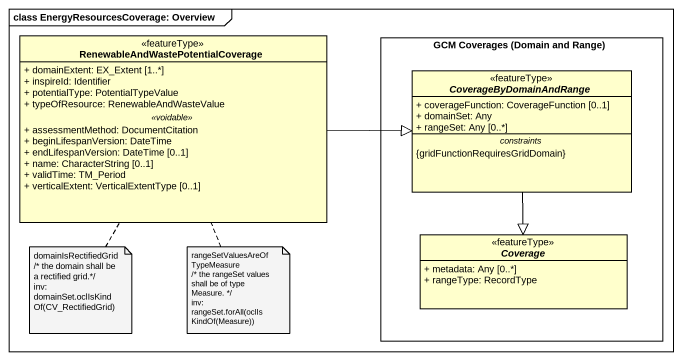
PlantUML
@startuml
mainframe class EnergyResourcesCoverage: Overview
hide circle
hide empty members
skinparam classAttributeIconSize 0
class "RenewableAndWastePotentialCoverage" as RenewableAndWastePotentialCo <<featureType>> {
  + domainExtent: EX_Extent [1..*]
  + inspireId: Identifier
  + potentialType: PotentialTypeValue
  + typeOfResource: RenewableAndWasteValue
  .. <<voidable>> ..
  + assessmentMethod: DocumentCitation
  + beginLifespanVersion: DateTime
  + endLifespanVersion: DateTime [0..1]
  + name: CharacterString [0..1]
  + validTime: TM_Period
  + verticalExtent: VerticalExtentType [0..1]
}
rectangle "GCM Coverages (Domain and Range)" as GCM_Coverages_Domain_and {
  abstract class CoverageByDomainAndRange <<featureType>> {
    + coverageFunction: CoverageFunction [0..1]
    + domainSet: Any
    + rangeSet: Any [0..*]
    -- constraints --
    {gridFunctionRequiresGridDomain}
  }
  abstract class Coverage <<featureType>> {
    + metadata: Any [0..*]
    + rangeType: RecordType
  }
}
RenewableAndWastePotentialCo -right-|> CoverageByDomainAndRange
CoverageByDomainAndRange --|> Coverage
note bottom of RenewableAndWastePotentialCo
  domainIsRectifiedGrid
  /* the domain shall be a rectified grid.*/
  inv: domainSet.oclIsKindOf(CV_RectifiedGrid)
end note
note bottom of RenewableAndWastePotentialCo
  rangeSetValuesAreOfTypeMeasure
  /* the rangeSet values shall be of type Measure. */
  inv: rangeSet.forAll(oclIsKindOf(Measure))
end note
@enduml
